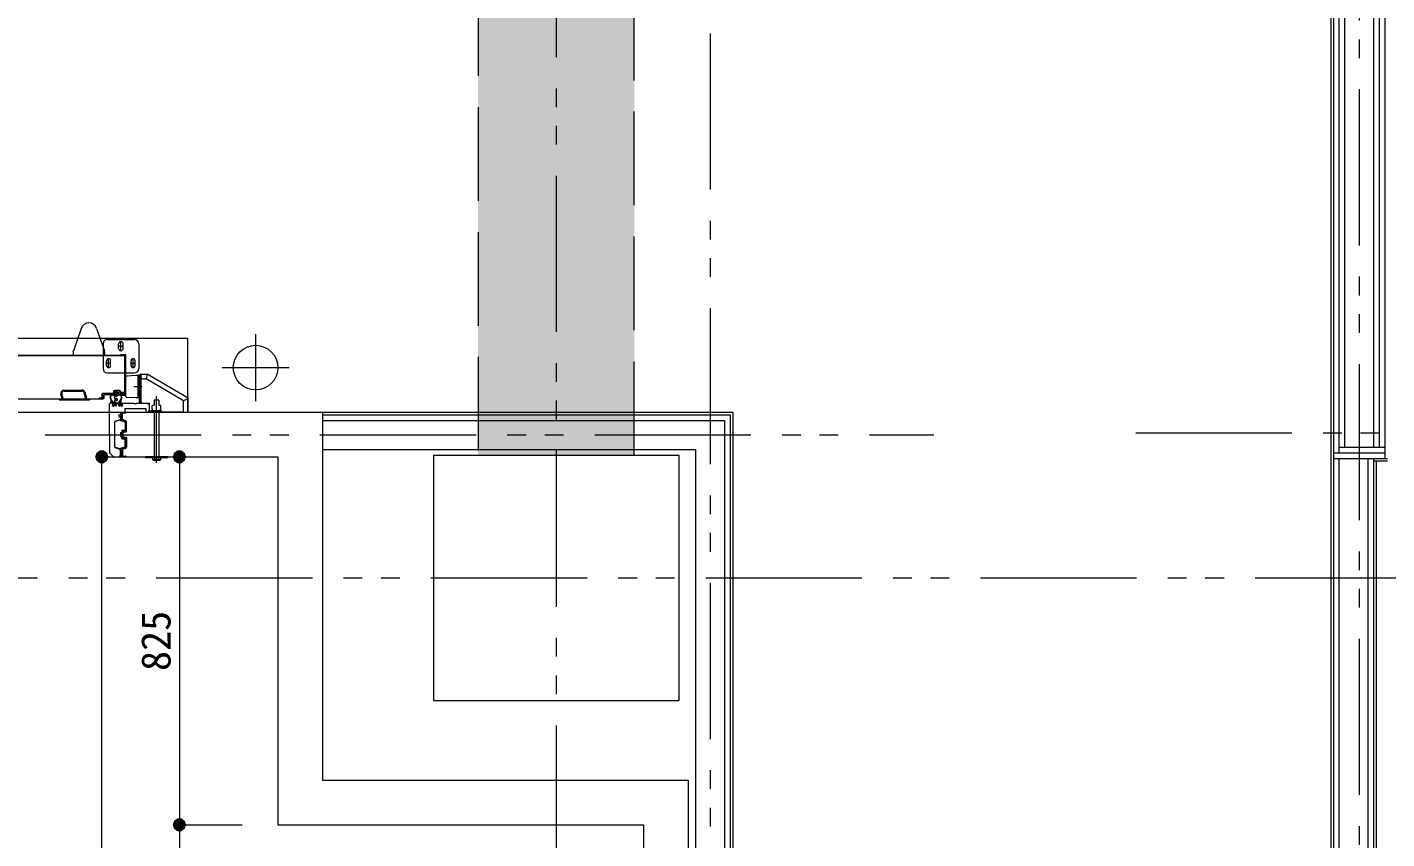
# Model space of a CAD drawing. Units: millimetres at full size. Extents: x -22551 to 92397, y -19340 to 14894.
# Drawn here: x -6824 to -3776, y -1816 to 4 of the extents above; entities that cross this region are included whole.
import ezdxf
from ezdxf.enums import TextEntityAlignment as Align

# ---------------------------------------------------------------- set-up
doc = ezdxf.new("R2010")
doc.units = ezdxf.units.MM
doc.header["$LTSCALE"] = 70
doc.linetypes.add('DASHED3', pattern=[4, 3, -1])
doc.linetypes.add('DOUBLE_CHAIN1', pattern=[8.8, 5, -1, 0.6, -0.6, 0.6, -1])
doc.layers.add('1-2_階なし_梁', color=9, linetype='DASHED3', lineweight=15)
doc.layers.add('2-0_通芯', color=7, linetype='Continuous', lineweight=15)
doc.styles.add('ＭＳ ゴシック', font='')
doc.styles.get('ＭＳ ゴシック').set_extended_font_data('MS Gothic')

# ---------------------------------------------------------------- blocks, each defined once
blk = doc.blocks.new('グループ部品-125')
at = {"layer": '2-0_通芯', "linetype": 'DOUBLE_CHAIN1'}
for p, q in [((-5638.39, 11374.3), (-5638.39, -7111.67)), ((-3838.39, 2328.28), (-3838.39, -6725.7)), ((-5293.39, -10.37), (-5293.39, -6725.7)), ((-12944.02, -910.7), (-4791.66, -910.7)), ((-4339.14, -905.7), (7495.33, -905.7)), ((-22551.09, -1230.7), (23861.61, -1230.7))]:
    blk.add_line(p, q, dxfattribs=at)
at = {"layer": '2-0_通芯'}
for p, q in [((-3780.89, 1771.8), (-3780.89, -963.2)), ((-3870.89, 1747.22), (-3870.89, -938.2)), ((-3805.89, 1746.8), (-3805.89, -938.2)), ((-3793.39, 1759.3), (-3793.39, -938.2)), ((-3901.89, 1681.8), (-3901.89, -2240.7)), ((-3895.89, 1681.8), (-3895.89, -2253.2)), ((-3883.39, 1681.8), (-3883.39, -950.7)), ((-8540.39, -693.8), (-6464.39, -693.8)), ((-6703.38, -671.72), (-6720.89, -722.18)), ((-6668.9, -671.72), (-6651.39, -722.18)), ((-6644.39, -696.7), (-6584.39, -696.7)), ((-6464.39, -859.7), (-6464.39, -693.8)), ((-6312.39, -684.7), (-6312.39, -834.7)), ((-6721.14, -724.23), (-6721.14, -731.7)), ((-6654.39, -706.7), (-6654.39, -761.7)), ((-6651.14, -724.23), (-6651.14, -731.7)), ((-6651.14, -724.26), (-6651.14, -725.7)), ((-6619.64, -716.45), (-6619.64, -706.95)), ((-6619.64, -711.7), (-6609.14, -711.7)), ((-6614.89, -732.7), (-6614.89, -730.7)), ((-6604.89, -730.7), (-6614.89, -730.7)), ((-6614.39, -721.7), (-6614.39, -701.7)), ((-6609.14, -716.45), (-6609.14, -706.95)), ((-6574.39, -706.7), (-6574.39, -761.7)), ((-6604.89, -732.7), (-7519.89, -732.7)), ((-6605.29, -733.1), (-7061.99, -733.1)), ((-6646.39, -755.2), (-6646.39, -744.2)), ((-6637.39, -749.7), (-6646.39, -749.7)), ((-6641.89, -759.7), (-6641.89, -739.7)), ((-6637.39, -755.2), (-6637.39, -744.2)), ((-6605.29, -817.3), (-6605.29, -733.1)), ((-6604.89, -819.7), (-6604.89, -732.7)), ((-6602.89, -824.65), (-6602.89, -732.7)), ((-6591.39, -755.2), (-6591.39, -744.2)), ((-6591.39, -749.7), (-6582.39, -749.7)), ((-6586.89, -759.7), (-6586.89, -739.7)), ((-6582.39, -755.2), (-6582.39, -744.2)), ((-6387.39, -759.7), (-6237.39, -759.7)), ((-6644.39, -771.7), (-6584.39, -771.7)), ((-6580.89, -777.7), (-6600.99, -778.75)), ((-6572.89, -777.7), (-6580.89, -777.7)), ((-6575.89, -827.7), (-6575.89, -777.7)), ((-6572.89, -839.7), (-6572.89, -777.7)), ((-6572.66, -777.7), (-6568.89, -777.7)), ((-6569.89, -774.7), (-6568.89, -774.7)), ((-6569.89, -839.7), (-6569.89, -777.7)), ((-6565.89, -784.7), (-6557.99, -784.7)), ((-6555.12, -774.2), (-6557.99, -784.7)), ((-6473.89, -834.41), (-6557.99, -784.7)), ((-6463.39, -828.41), (-6555.12, -774.2)), ((-6746.04, -829.7), (-6748.73, -818.89)), ((-6744.1, -829.22), (-6746.79, -818.41)), ((-6741.94, -810.2), (-6701.64, -810.2)), ((-6741.94, -812.2), (-6701.64, -812.2)), ((-6692.97, -830.22), (-6696.81, -815.91)), ((-6695.04, -814.79), (-6691.04, -829.7)), ((-6656.79, -819.2), (-6656.79, -827.2)), ((-6631.89, -817.7), (-6655.29, -817.7)), ((-6655.29, -829.3), (-6655.29, -820.45)), ((-6655.29, -821.7), (-6654.89, -821.7)), ((-6654.89, -821.7), (-6654.89, -829.7)), ((-6653.79, -820.45), (-6653.79, -828.7)), ((-6651.79, -827.7), (-6651.79, -821.7)), ((-6649.79, -819.7), (-6628.29, -819.7)), ((-6636.76, -819.2), (-6634.19, -819.69)), ((-6627.29, -823.5), (-6636.42, -820.89)), ((-6634.19, -819.69), (-6633.87, -819.34)), ((-6633.87, -819.34), (-6633.8, -819.81)), ((-6633.8, -819.81), (-6631.73, -820.2)), ((-6631.73, -820.2), (-6631.41, -819.86)), ((-6631.41, -819.86), (-6631.34, -820.32)), ((-6631.34, -820.32), (-6628.29, -820.9)), ((-6630.89, -814.2), (-6630.89, -816.7)), ((-6628.89, -818.5), (-6628.89, -815.2)), ((-6628.89, -817.8), (-6625.69, -815.22)), ((-6627.54, -818.5), (-6628.89, -818.5)), ((-6628.29, -820.9), (-6627.64, -818.5)), ((-6617.69, -811.2), (-6627.89, -811.2)), ((-6625.69, -815.22), (-6627.87, -813.46)), ((-6627.54, -818.95), (-6627.54, -818.5)), ((-6627.34, -813.25), (-6621.69, -817.8)), ((-6626.89, -813.2), (-6623.69, -813.2)), ((-6625.6, -816.82), (-6626.64, -817.66)), ((-6626.64, -817.66), (-6626.64, -821)), ((-6626.14, -821.5), (-6624.44, -821.5)), ((-6623.94, -817.66), (-6624.98, -816.82)), ((-6623.94, -821), (-6623.94, -817.66)), ((-6614.16, -820.89), (-6623.29, -823.5)), ((-6623.04, -818.5), (-6623.04, -818.95)), ((-6621.69, -818.5), (-6623.04, -818.5)), ((-6622.94, -818.5), (-6622.29, -820.9)), ((-6622.29, -819.7), (-6619.69, -819.7)), ((-6622.29, -820.9), (-6619.23, -820.32)), ((-6621.69, -815.2), (-6621.69, -818.5)), ((-6619.69, -819.7), (-6619.69, -814.7)), ((-6619.23, -820.32), (-6619.17, -819.86)), ((-6619.17, -819.86), (-6618.85, -820.2)), ((-6618.85, -820.2), (-6616.77, -819.81)), ((-6617.49, -818.5), (-6617.49, -819.7)), ((-6616.69, -818.5), (-6617.49, -818.5)), ((-6617.49, -819.7), (-6605.79, -819.7)), ((-6616.77, -819.81), (-6616.71, -819.34)), ((-6616.71, -819.34), (-6616.39, -819.69)), ((-6616.69, -814.7), (-6616.69, -818.5)), ((-6616.39, -819.69), (-6613.82, -819.2)), ((-6614.89, -819.7), (-6614.89, -821.7)), ((-6614.89, -821.7), (-6604.89, -821.7)), ((-6604.89, -817.7), (-6614.74, -817.7)), ((-6614.69, -814.7), (-6614.69, -814.2)), ((-6614.49, -817.7), (-6614.49, -817.35)), ((-6614.41, -817.3), (-6605.29, -817.3)), ((-6614.04, -817.2), (-6606.79, -817.2)), ((-6605.79, -818.7), (-6614.04, -818.7)), ((-6607.29, -815.7), (-6613.69, -815.7)), ((-6612.89, -817.7), (-6612.89, -817.3)), ((-6606.89, -817.3), (-6606.89, -817.2)), ((-6606.29, -811.7), (-6606.29, -814.7)), ((-6605.29, -811.7), (-6606.29, -811.7)), ((-6566.97, -802.7), (-6585.33, -802.7)), ((-7469.89, -829.7), (-6654.89, -829.7)), ((-7469.49, -829.3), (-6655.29, -829.3)), ((-6753.3, -830.59), (-6753.54, -829.7)), ((-6751.85, -831.7), (-6685.04, -831.7)), ((-6746.14, -829.3), (-6746.14, -829.7)), ((-6691.04, -829.7), (-6691.04, -829.3)), ((-6683.54, -830.2), (-6683.54, -829.7)), ((-6663.29, -828.2), (-6663.29, -829.2)), ((-6657.79, -828.2), (-6663.29, -828.2)), ((-6663.29, -829.2), (-6656.79, -829.2)), ((-6655.84, -828.85), (-6655.39, -829.3)), ((-6653.79, -828.7), (-6652.79, -828.7)), ((-6639.89, -909.47), (-6639.89, -841.2)), ((-6632.74, -839.7), (-6638.39, -839.7)), ((-6638.29, -826.7), (-6638.29, -825.8)), ((-6637.3, -825.72), (-6637.31, -827.04)), ((-6635.86, -837.9), (-6636.11, -833.9)), ((-6635.86, -839.7), (-6635.86, -837.9)), ((-6635.19, -835.13), (-6635.36, -837.9)), ((-6635.36, -837.9), (-6635.36, -839.7)), ((-6632.94, -844.7), (-6632.94, -844.22)), ((-6632.39, -843.57), (-6632.39, -843.42)), ((-6632.2, -844.93), (-6632.39, -843.46)), ((-6632.18, -843.09), (-6632.3, -843.21)), ((-6632.24, -842.7), (-6632.24, -840.2)), ((-6632.09, -842.88), (-6632.09, -840.3)), ((-6627.09, -839.8), (-6631.59, -839.8)), ((-6631.44, -846.2), (-6630.69, -846.2)), ((-6631.24, -845.8), (-6631.09, -845.8)), ((-6631.09, -841.7), (-6628.04, -841.7)), ((-6631.09, -845.8), (-6631.09, -841.7)), ((-6630.19, -845.7), (-6630.19, -842.2)), ((-6625.64, -838.72), (-6628.43, -835.74)), ((-6628.39, -842.2), (-6628.39, -843.7)), ((-6628.25, -825.69), (-6625.68, -823.5)), ((-6628.07, -835.4), (-6624.95, -838.72)), ((-6628.04, -842.1), (-6628.04, -841.7)), ((-6624.9, -823.5), (-6627.92, -826.07)), ((-6626.04, -842.4), (-6627.74, -842.4)), ((-6625.68, -823.5), (-6627.29, -823.5)), ((-6626.89, -840), (-6627.09, -839.8)), ((-6623.79, -829.65), (-6627.05, -829.65)), ((-6626.89, -840), (-6626.69, -839.8)), ((-6625.14, -845.2), (-6626.89, -845.2)), ((-6626.79, -829.15), (-6623.79, -829.15)), ((-6622.09, -839.8), (-6626.69, -839.8)), ((-6625.81, -832.75), (-6625.05, -833.26)), ((-6618.04, -841.7), (-6625.74, -841.7)), ((-6625.74, -842.1), (-6625.74, -841.7)), ((-6624.77, -832.85), (-6625.53, -832.34)), ((-6625.39, -843.4), (-6625.39, -842.2)), ((-6624.9, -823.5), (-6623.29, -823.5)), ((-6621.89, -840), (-6622.09, -839.8)), ((-6621.89, -840), (-6621.69, -839.8)), ((-6621.69, -839.8), (-6617.09, -839.8)), ((-6618.64, -845.2), (-6616.89, -845.2)), ((-6618.39, -843.4), (-6618.39, -842.2)), ((-6618.04, -842.1), (-6618.04, -841.7)), ((-6617.74, -842.4), (-6616.04, -842.4)), ((-6616.89, -840), (-6617.09, -839.8)), ((-6616.89, -840), (-6616.69, -839.8)), ((-6616.69, -839.8), (-6612.19, -839.8)), ((-6612.69, -841.7), (-6615.74, -841.7)), ((-6615.74, -842.1), (-6615.74, -841.7)), ((-6615.22, -837.9), (-6615.39, -835.13)), ((-6615.39, -842.2), (-6615.39, -843.7)), ((-6615.22, -839.7), (-6615.22, -837.9)), ((-6614.47, -833.9), (-6614.72, -837.9)), ((-6614.72, -837.9), (-6614.72, -839.7)), ((-6613.59, -845.7), (-6613.59, -842.2)), ((-6613.27, -827.04), (-6613.28, -825.72)), ((-6612.34, -846.2), (-6613.09, -846.2)), ((-6612.69, -845.79), (-6612.69, -841.7)), ((-6612.57, -845.8), (-6612.69, -845.8)), ((-6612.29, -825.8), (-6612.29, -826.7)), ((-6611.69, -842.88), (-6611.69, -840.3)), ((-6611.6, -843.09), (-6611.48, -843.21)), ((-6611.58, -844.93), (-6611.39, -843.46)), ((-6611.54, -842.7), (-6611.54, -840.2)), ((-6611.39, -843.57), (-6611.39, -843.42)), ((-6611.04, -839.7), (-6584.59, -839.7)), ((-6610.84, -844.22), (-6610.84, -844.7)), ((-6605.39, -851.7), (-6605.39, -858.7)), ((-6584.39, -839.9), (-6584.39, -840.5)), ((-6580.59, -840.7), (-6584.19, -840.7)), ((-6580.39, -839.9), (-6580.39, -840.5)), ((-6580.19, -839.7), (-6549.89, -839.7)), ((-6554.39, -840.5), (-6554.39, -839.9)), ((-6551.89, -840.7), (-6554.19, -840.7)), ((-6549.89, -859.7), (-6549.89, -839.7)), ((-6544.2, -852.2), (-6543.59, -852.2)), ((-6543.59, -854.7), (-6543.59, -852.2)), ((-6542.64, -844.2), (-6539.39, -844.2)), ((-6539.39, -832.7), (-6539.39, -844.2)), ((-6529.39, -832.7), (-6539.39, -832.7)), ((-6534.39, -972.95), (-6534.39, -823.5)), ((-6529.39, -832.7), (-6529.39, -844.2)), ((-6529.39, -844.2), (-6526.14, -844.2)), ((-6525.19, -854.7), (-6525.19, -852.2)), ((-6525.19, -852.2), (-6524.57, -852.2)), ((-6473.89, -834.41), (-6463.39, -828.41)), ((-6473.89, -859.7), (-6473.89, -834.41)), ((-6463.39, -859.7), (-6463.39, -828.41)), ((-8602.39, -859.7), (-6464.39, -859.7)), ((-6627.89, -937.78), (-6627.89, -881.62)), ((-6626.54, -879.73), (-6614.89, -875.7)), ((-6616.15, -877.54), (-6626.41, -880.3)), ((-6614.89, -865.7), (-6617.39, -865.7)), ((-6614.89, -870.7), (-6617.39, -870.7)), ((-6614.89, -859.7), (-6614.89, -875.7)), ((-6614.89, -859.7), (-6402.39, -859.7)), ((-6614.89, -878.51), (-6614.89, -878.7)), ((-6606.27, -881.5), (-6614.89, -878.7)), ((-6613.89, -871.9), (-6613.89, -862.9)), ((-6612.89, -872.4), (-6613.39, -872.4)), ((-6612.89, -859.7), (-6612.89, -867.7)), ((-6612.89, -867.7), (-6612.49, -867.7)), ((-6612.49, -867.7), (-6612.49, -860.1)), ((-6612.39, -862.9), (-6612.39, -871.9)), ((-6605.21, -880.22), (-6611.6, -877.9)), ((-6610.39, -875.02), (-6610.39, -862.9)), ((-6609.89, -860.4), (-6602.39, -860.4)), ((-6604.06, -878.72), (-6609.07, -876.9)), ((-6608.89, -861.4), (-6603.39, -861.4)), ((-6604.89, -883.4), (-6604.89, -898.7)), ((-6603.89, -900.27), (-6603.89, -882.1)), ((-6602.09, -902.7), (-6602.09, -881.54)), ((-6546.89, -858.7), (-6473.89, -858.7)), ((-6544.89, -856.7), (-6544.89, -854.7)), ((-6543.59, -854.7), (-6544.89, -854.7)), ((-6523.89, -856.7), (-6544.89, -856.7)), ((-6539.39, -859.7), (-6539.39, -959.7)), ((-6529.39, -859.7), (-6529.39, -959.7)), ((-6523.89, -854.7), (-6525.19, -854.7)), ((-6523.89, -854.7), (-6523.89, -856.7)), ((-6162.39, -859.7), (-5242.39, -859.7)), ((-6162.39, -865.7), (-5248.39, -865.7)), ((-6162.39, -878.2), (-5260.89, -878.2)), ((-5260.89, -878.2), (-5260.89, -3953.2)), ((-5248.39, -865.7), (-5248.39, -2253.2)), ((-5242.39, -859.7), (-5242.39, -2240.7)), ((-6639.49, -909.7), (-6639.89, -909.47)), ((-6639.49, -909.7), (-6639.89, -909.93)), ((-6639.89, -909.93), (-6639.89, -948.63)), ((-6628.29, -909.7), (-6627.89, -909.47)), ((-6628.29, -909.7), (-6627.89, -909.93)), ((-6614.89, -905.2), (-6612.89, -905.2)), ((-6614.89, -905.2), (-6614.89, -914.2)), ((-6614.89, -914.2), (-6612.89, -914.2)), ((-6611.35, -908.74), (-6614.2, -908.95)), ((-6611.35, -910.67), (-6614.2, -910.45)), ((-6611.89, -899.7), (-6605.89, -899.7)), ((-6611.89, -899.7), (-6611.89, -904.2)), ((-6610.89, -908.24), (-6610.89, -902.63)), ((-6610.89, -911.16), (-6610.89, -916.77)), ((-6609.96, -901.63), (-6604.82, -901.27)), ((-6608.89, -903.7), (-6603.09, -903.7)), ((-6608.89, -915.7), (-6608.89, -903.7)), ((-6614.89, -943.7), (-6626.54, -939.67)), ((-6616.15, -941.86), (-6626.41, -939.1)), ((-6606.27, -937.9), (-6614.89, -940.7)), ((-6614.89, -940.9), (-6614.89, -940.7)), ((-6614.89, -957), (-6614.89, -943.7)), ((-6611.89, -919.7), (-6611.89, -915.2)), ((-6611.89, -919.7), (-6605.89, -919.7)), ((-6605.21, -939.18), (-6611.6, -941.5)), ((-6610.39, -944.38), (-6610.39, -956.5)), ((-6609.96, -917.77), (-6604.82, -918.13)), ((-6604.06, -940.68), (-6609.07, -942.5)), ((-6608.89, -915.7), (-6603.09, -915.7)), ((-6604.89, -936), (-6604.89, -920.7)), ((-6603.89, -919.13), (-6603.89, -937.3)), ((-6602.09, -916.7), (-6602.09, -937.86)), ((-6162.39, -943.2), (-5325.89, -943.2)), ((-5325.89, -943.2), (-5325.89, -3953.2)), ((-3883.39, -938.2), (-3780.89, -938.2)), ((-6657.11, -959.7), (-6342.45, -959.7)), ((-6657.11, -3784.7), (-6657.11, -959.7)), ((-6638.42, -952.17), (-6630.18, -960.41)), ((-6618.89, -960.7), (-6629.48, -960.7)), ((-6613.89, -947.5), (-6613.89, -956.5)), ((-6612.89, -947), (-6613.39, -947)), ((-6612.89, -951.7), (-6612.49, -951.7)), ((-6612.89, -959.7), (-6612.89, -951.7)), ((-6612.49, -951.7), (-6612.49, -959.3)), ((-6612.39, -956.5), (-6612.39, -947.5)), ((-6609.89, -959), (-6602.39, -959)), ((-6608.89, -958), (-6603.39, -958)), ((-6509.39, -959.7), (-6559.39, -959.7)), ((-6559.39, -961.7), (-6559.39, -959.7)), ((-6509.39, -961.7), (-6559.39, -961.7)), ((-6543.63, -961.7), (-6543.63, -966.05)), ((-6539.01, -961.7), (-6539.01, -966.05)), ((-6529.77, -961.7), (-6529.77, -966.05)), ((-6528.7, -968.1), (-6525.15, -966.05)), ((-6525.15, -961.7), (-6525.15, -966.05)), ((-6509.39, -961.7), (-6509.39, -959.7)), ((-6483.22, -959.7), (-6483.22, -3784.7)), ((-5913.39, -955.7), (-5913.39, -1505.7)), ((-3895.89, -950.7), (-3780.89, -950.7)), ((-3895.89, -963.2), (-3774.89, -963.2)), ((-3883.39, -963.2), (-3883.39, -3953.2)), ((-3818.39, -963.2), (-3818.39, -4018.2)), ((-3805.89, -963.2), (-3805.89, -3928.2)), ((-3774.89, -969.2), (-3805.8, -969.2)), ((-3799.89, -969.2), (-3799.89, -3915.7)), ((-5913.39, -1505.7), (-5363.39, -1505.7)), ((-6483.22, -1784.7), (-6342.45, -1784.7))]:
    blk.add_line(p, q, dxfattribs=at)
for points in [[(-6721.14, -724.59), (-6721.14, -724.31), (-6721.12, -723.93), (-6721.09, -723.5), (-6721.05, -723.12), (-6720.99, -722.67), (-6720.89, -722.18)], [(-6651.14, -724.59), (-6651.14, -724.31), (-6651.16, -723.93), (-6651.19, -723.5), (-6651.23, -723.12), (-6651.29, -722.67), (-6651.39, -722.18)], [(-6568.89, -836.7), (-6568.89, -774.2), (-6555.12, -774.2)], [(-6605.39, -851.7), (-6558.39, -851.7), (-6558.39, -858.7)], [(-6572.89, -827.7), (-6580.89, -827.7), (-6600.99, -826.65)], [(-6544.2, -852.2), (-6544.2, -845.1), (-6542.64, -844.2)], [(-6524.57, -852.2), (-6524.57, -845.1), (-6526.14, -844.2)], [(-8662.39, -859.7), (-6162.39, -859.7), (-6162.39, -1684.7), (-5342.39, -1684.7), (-5342.39, -3884.7), (-11863.39, -3884.7)], [(-6614.89, -862.4), (-6614.39, -862.4), (-6613.89, -862.9)], [(-6612.89, -959.7), (-6262.39, -959.7), (-6262.39, -1784.7), (-5442.39, -1784.7), (-5442.39, -3784.7), (-8562.39, -3784.7), (-8562.39, -959.7)], [(-6614.89, -957), (-6614.39, -957), (-6613.89, -956.5)], [(-6528.7, -968.1), (-6540.08, -968.1), (-6543.63, -966.05)], [(-6539.01, -966.05), (-6539.29, -966.2), (-6539.69, -966.4), (-6540.03, -966.53), (-6540.35, -966.63), (-6540.66, -966.7), (-6540.99, -966.75), (-6541.32, -966.77), (-6541.64, -966.75), (-6541.97, -966.7), (-6542.29, -966.63), (-6542.61, -966.53), (-6542.94, -966.4), (-6543.34, -966.2), (-6543.63, -966.05)], [(-6529.77, -966.05), (-6530.34, -966.2), (-6531.14, -966.4), (-6531.82, -966.53), (-6532.45, -966.63), (-6533.09, -966.7), (-6533.74, -966.75), (-6534.39, -966.77), (-6535.04, -966.75), (-6535.69, -966.7), (-6536.33, -966.63), (-6536.96, -966.53), (-6537.64, -966.4), (-6538.44, -966.2), (-6539.01, -966.05)], [(-6525.15, -966.05), (-6525.44, -966.2), (-6525.83, -966.4), (-6526.17, -966.53), (-6526.49, -966.63), (-6526.81, -966.7), (-6527.14, -966.75), (-6527.46, -966.77), (-6527.79, -966.75), (-6528.11, -966.7), (-6528.43, -966.63), (-6528.75, -966.53), (-6529.09, -966.4), (-6529.49, -966.2), (-6529.77, -966.05)], [(-5913.39, -955.7), (-5363.39, -955.7), (-5363.39, -1505.7)]]:
    blk.add_lwpolyline(points, dxfattribs=at)
blk.add_circle((-6312.39, -759.7), 50, dxfattribs=at)
for centre, radius, start, end in [((-6686.14, -677.7), 18.25, 19.20443, 160.79409), ((-6644.39, -706.7), 10, 90, 180), ((-6584.39, -706.7), 10, 0, 90), ((-6614.39, -706.95), 5.25, 0, 180), ((-6614.39, -716.45), 5.25, 180, 0), ((-6604.89, -732.7), 2, 0, 90), ((-6720.14, -731.7), 1, 180, 270), ((-6644.39, -761.7), 10, 180, 270), ((-6652.14, -731.7), 1, 270, 0), ((-6641.89, -744.2), 4.5, 0, 180), ((-6641.89, -755.2), 4.5, 180, 0), ((-6586.89, -744.2), 4.5, 0, 180), ((-6586.89, -755.2), 4.5, 180, 0), ((-6584.39, -761.7), 10, 270, 0), ((-6600.89, -780.75), 2, 93, 180), ((-6569.89, -777.7), 3, 90, 180), ((-6565.89, -781.7), 3, 180, 270), ((-6741.94, -817.2), 7, 90, 194), ((-6741.94, -817.2), 5, 90, 194), ((-6701.64, -817.2), 7, 15, 89.99999), ((-6701.64, -817.2), 5, 14.99999, 89.99998), ((-6655.29, -819.2), 1.5, 90, 180), ((-6654.54, -820.45), 0.75, 0, 180), ((-6649.79, -821.7), 2, 90, 180), ((-6623.29, -825.8), 15, 153.89612, 180), ((-6623.29, -825.8), 14.01, 159.50431, 179.67175), ((-6631.89, -816.7), 1, 270, 0), ((-6627.89, -814.2), 3, 90, 180), ((-6626.89, -815.2), 2, 90, 180), ((-6628.29, -818.95), 0.75, 270, 0), ((-6626.14, -821), 0.5, 180, 270), ((-6625.29, -817.21), 0.5, 51.14663, 128.85337), ((-6624.44, -821), 0.5, 270, 0), ((-6623.69, -815.2), 2, 0, 90), ((-6622.29, -818.95), 0.75, 180, 270), ((-6618.19, -814.7), 1.5, 0, 180), ((-6617.69, -814.2), 3, 0, 90), ((-6614.04, -817.95), 0.75, 90, 270), ((-6613.69, -814.7), 1, 180, 270), ((-6627.29, -825.8), 14.01, 0.32825, 20.49569), ((-6627.29, -825.8), 15, 0, 26.10388), ((-6607.29, -814.7), 1, 270, 0), ((-6606.79, -815.7), 1.5, 270, 0), ((-6605.79, -819.2), 0.5, 270, 90), ((-6604.89, -819.7), 2, 270, 0), ((-6751.85, -830.2), 1.5, 194.99998, 269.99994), ((-6746.04, -829.7), 2, 270, 14), ((-6691.04, -829.7), 2, 195, 270), ((-6685.04, -830.2), 1.5, 270, 0), ((-6657.79, -827.2), 1, 270, 0), ((-6656.79, -827.7), 1.5, 270, 0), ((-6652.79, -827.7), 1, 270, 0), ((-6638.39, -841.2), 1.5, 90, 180), ((-6625.29, -826.7), 13, 180, 213.64165), ((-6625.29, -826.7), 12.03, 181.60922, 268.34502), ((-6625.29, -826.7), 13, 220.40494, 319.59506), ((-6631.94, -844.22), 1, 130.5416, 180), ((-6631.44, -844.7), 1.5, 180, 270), ((-6632.74, -840.2), 0.5, 0, 90), ((-6633.24, -842.7), 1, 310.5416, 0), ((-6632.09, -843.42), 0.3, 135, 187.25449), ((-6631.21, -844.8), 1, 187.25449, 270), ((-6632.39, -842.88), 0.3, 315, 0), ((-6631.59, -840.3), 0.5, 90, 180), ((-6630.69, -845.7), 0.5, 270, 0), ((-6629.69, -842.2), 0.5, 90, 180), ((-6626.79, -827.4), 2.25, 130.36595, 270), ((-6626.79, -834.2), 2.25, 55.93041, 223.13952), ((-6628.89, -842.2), 0.5, 0, 90), ((-6626.79, -827.4), 1.75, 130.36595, 270), ((-6626.79, -834.2), 1.75, 55.93041, 223.13952), ((-6626.89, -843.7), 1.5, 180, 270), ((-6627.74, -842.1), 0.3, 180, 270), ((-6626.04, -842.1), 0.3, 270, 0), ((-6624.89, -842.2), 0.5, 90, 180), ((-6625.09, -843.4), 0.3, 180, 267.2706), ((-6625.14, -844.45), 0.75, 270, 87.2706), ((-6623.79, -831.4), 2.25, 235.93041, 90), ((-6625.29, -826.7), 12.03, 271.61134, 0.32825), ((-6623.79, -831.4), 1.75, 235.93041, 90), ((-6618.64, -844.45), 0.75, 92.7294, 270), ((-6618.89, -842.2), 0.5, 0, 90), ((-6618.69, -843.4), 0.3, 272.7294, 0), ((-6617.74, -842.1), 0.3, 180, 270), ((-6616.89, -843.7), 1.5, 270, 0), ((-6616.04, -842.1), 0.3, 270, 0), ((-6614.89, -842.2), 0.5, 90, 180), ((-6625.29, -826.7), 13, 326.35835, 0), ((-6614.09, -842.2), 0.5, 0, 90), ((-6613.09, -845.7), 0.5, 180, 270), ((-6612.57, -844.8), 1, 270, 352.74551), ((-6612.34, -844.7), 1.5, 270, 0), ((-6612.19, -840.3), 0.5, 0, 90), ((-6611.39, -842.88), 0.3, 180, 225), ((-6611.04, -840.2), 0.5, 90, 180), ((-6610.54, -842.7), 1, 180, 229.4584), ((-6611.69, -843.42), 0.3, 352.74551, 45), ((-6611.84, -844.22), 1, 0, 49.4584), ((-6600.89, -824.65), 2, 180, 267), ((-6584.59, -839.9), 0.2, 0, 90), ((-6584.19, -840.5), 0.2, 180, 270), ((-6580.59, -840.5), 0.2, 270, 0), ((-6580.19, -839.9), 0.2, 90, 180), ((-6565.89, -836.7), 3, 180, 270), ((-6554.59, -839.9), 0.2, 0, 90), ((-6554.19, -840.5), 0.2, 180, 270), ((-6551.89, -842.7), 2, 0, 90), ((-6625.89, -881.62), 2, 109.09349, 180), ((-6625.89, -882.23), 2, 105.06849, 180), ((-6617.39, -868.2), 2.5, 90, 270), ((-6615.89, -878.51), 1, 0, 105.06849), ((-6609.89, -873.2), 5, 180, 250.01689), ((-6613.39, -871.9), 0.5, 180, 270), ((-6612.89, -871.9), 0.5, 270, 0), ((-6609.89, -862.9), 2.5, 90, 180), ((-6608.89, -862.9), 1.5, 90, 180), ((-6608.39, -875.02), 2, 180, 250.01689), ((-6606.39, -858.7), 1, 270, 0), ((-6606.89, -883.4), 2, 0, 71.99584), ((-6605.89, -882.1), 2, 0, 70.01689), ((-6605.09, -881.54), 3, 0, 70.01689), ((-6603.39, -860.4), 1, 270, 0), ((-6557.39, -858.7), 1, 180, 270), ((-6553.89, -858.7), 1, 270, 0), ((-6550.89, -858.7), 2, 90, 180), ((-6550.89, -855.7), 1, 270, 0), ((-6546.89, -855.7), 3, 180, 270), ((-6614.14, -909.7), 0.75, 94.36054, 265.63946), ((-6612.89, -904.2), 1, 270, 0), ((-6612.89, -915.2), 1, 0, 90), ((-6611.39, -908.24), 0.5, 274.36054, 0), ((-6611.39, -911.16), 0.5, 0, 85.63946), ((-6609.89, -902.63), 1, 94.08562, 180), ((-6605.89, -898.7), 1, 270, 0), ((-6604.89, -900.27), 1, 274.08562, 0), ((-6603.09, -902.7), 1, 270, 0), ((-6625.89, -937.17), 2, 180, 254.93151), ((-6625.89, -937.78), 2, 180, 250.90651), ((-6615.89, -940.9), 1, 254.93151, 0), ((-6609.89, -946.2), 5, 109.98311, 180), ((-6609.89, -916.77), 1, 180, 265.91438), ((-6608.39, -944.38), 2, 109.98311, 180), ((-6606.89, -936), 2, 288.00416, 0), ((-6605.89, -920.7), 1, 0, 90), ((-6605.89, -937.3), 2, 289.98311, 0), ((-6604.89, -919.13), 1, 0, 85.91438), ((-6605.09, -937.86), 3, 289.98311, 0), ((-6603.09, -916.7), 1, 0, 90), ((-6634.89, -948.63), 5, 180, 225), ((-6629.48, -959.7), 1, 225, 270), ((-6618.89, -959.7), 1, 270, 0), ((-6615.89, -959.7), 2, 90, 180), ((-6615.89, -956.7), 1, 270, 0), ((-6613.39, -947.5), 0.5, 90, 180), ((-6612.89, -947.5), 0.5, 0, 90), ((-6609.89, -956.5), 2.5, 180, 270), ((-6608.89, -956.5), 1.5, 180, 270), ((-6603.39, -959), 1, 0, 90)]:
    blk.add_arc(centre, radius, start, end, dxfattribs=at)
at = {"layer": '2-0_通芯', "color": 4}
for points in [[(-6672.11, -959.7), (-6669.24, -968.52), (-6669.24, -950.88)], [(-6661.74, -945.43), (-6669.24, -950.88), (-6644.97, -950.88)], [(-6669.24, -968.52), (-6644.97, -968.52), (-6669.24, -950.88)], [(-6644.97, -950.88), (-6669.24, -950.88), (-6644.97, -968.52)], [(-6644.97, -968.52), (-6669.24, -968.52), (-6652.47, -973.97)], [(-6652.47, -973.97), (-6669.24, -968.52), (-6661.74, -973.97)], [(-6652.47, -945.43), (-6661.74, -945.43), (-6644.97, -950.88)], [(-6642.11, -959.7), (-6644.97, -950.88), (-6644.97, -968.52)], [(-6468.22, -959.7), (-6495.36, -950.88), (-6498.22, -959.7)], [(-6487.86, -973.97), (-6468.22, -959.7), (-6498.22, -959.7)], [(-6487.86, -973.97), (-6498.22, -959.7), (-6495.36, -968.52)], [(-6468.22, -959.7), (-6487.86, -945.43), (-6495.36, -950.88)], [(-6468.22, -959.7), (-6478.58, -945.43), (-6487.86, -945.43)], [(-6468.22, -959.7), (-6487.86, -973.97), (-6478.58, -973.97)], [(-6471.08, -950.88), (-6478.58, -945.43), (-6468.22, -959.7)], [(-6468.22, -959.7), (-6478.58, -973.97), (-6471.08, -968.52)], [(-6468.22, -1784.7), (-6495.36, -1775.88), (-6498.22, -1784.7)], [(-6487.86, -1798.97), (-6468.22, -1784.7), (-6498.22, -1784.7)], [(-6487.86, -1798.97), (-6498.22, -1784.7), (-6495.36, -1793.52)], [(-6471.08, -1775.88), (-6478.58, -1770.43), (-6495.36, -1775.88)], [(-6478.58, -1770.43), (-6487.86, -1770.43), (-6495.36, -1775.88)], [(-6471.08, -1775.88), (-6495.36, -1775.88), (-6468.22, -1784.7)], [(-6468.22, -1784.7), (-6487.86, -1798.97), (-6478.58, -1798.97)], [(-6468.22, -1784.7), (-6478.58, -1798.97), (-6471.08, -1793.52)]]:
    blk.add_solid(points, dxfattribs=at)
at = {"layer": '2-0_通芯', "style": 'ＭＳ ゴシック'}
blk.add_text('825', height=65.98, rotation=90, dxfattribs=at).set_placement((-6483.22, -1439.7), align=Align.BOTTOM_LEFT)

msp = doc.modelspace()

# ---------------------------------------------------------------- linework, layer by layer
at = {"layer": '1-2_階なし_梁', "color": 7}
msp.add_lwpolyline([(-5813.39, -955.7), (-5463.39, -955.7), (-5463.39, 6544.3), (-5813.39, 6544.3)], close=True, dxfattribs=at)
msp.add_lwpolyline([(-5813.39, -955.7), (-5463.39, -955.7), (-5463.39, 6544.3), (-5813.39, 6544.3)], close=True, dxfattribs=at)
at = {"layer": '1-2_階なし_梁'}
for points in [[(-5813.39, 6544.3), (-5463.39, -955.7), (-5463.39, 6544.3)], [(-5813.39, 6544.3), (-5813.39, -955.7), (-5463.39, -955.7)]]:
    msp.add_solid(points, dxfattribs=at)

# ---------------------------------------------------------------- block references
at = {"layer": '2-0_通芯'}
msp.add_blockref('グループ部品-125', (0, 0), dxfattribs=at)

doc.saveas('drawing.dxf')
